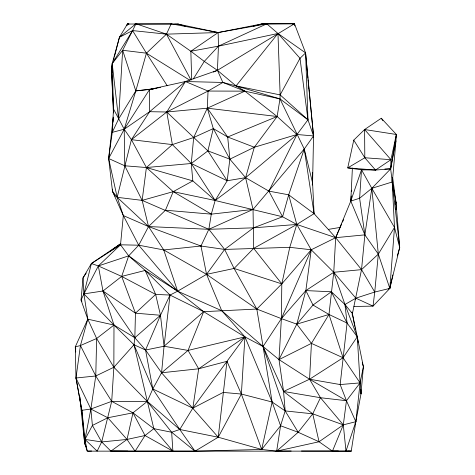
<?xml version="1.0" encoding="UTF-8"?>
<svg xmlns="http://www.w3.org/2000/svg" width="475" height="475" viewBox="0 0 475 475"><rect width="100%" height="100%" fill="white"/><g stroke="black" fill="none" stroke-linecap="round" stroke-linejoin="round"><path stroke-width="0.71" d="M395.996 209.76L396.008 202.368L392.623 177.365M113.258 117.129L108.644 158.496L117.177 197.315L123.322 215.573L120.519 244.797L98.331 265.941L102.974 291.003L113.988 325.054L113.857 367.264L111.702 401.345L101.674 441.952L97.143 451.143L84.966 439.393L81.878 410.305L75.982 377.999L75.293 346.851L87.792 319.17L83.903 293.894L83.024 277.869L91.396 263.53L120.68 243.705M86.218 273.06L83.024 277.869L81.047 300.075L87.792 319.17L96.657 338.491L95.766 375.98L90.873 409.022L92.399 425.44L101.674 441.952L110.918 451.143L195.011 451.179L261.683 449.451L276.658 451.143L280.577 425.748L285.166 410.923L283.569 391.459L279.003 359.605L281.372 318.624L281.806 283.884L289.774 247.321L296.798 224.455L288.687 194.821L304.249 149.007L313.542 135.933L305.585 52.921L294.458 23.75L261.921 23.904L218.167 32.543L166.458 34.153L132.59 30.59L119.445 37.252L112.195 63.591L111.417 68.406L113.4 112.735M353.94 306.47L373.041 306.126L374.739 292.042L361.528 269.634L335.683 237.678L314.076 213.655L312.592 182.881L313.542 135.933L308.049 79.717M313.221 137.358L313.542 135.933L307.966 119.807L279.971 98.895L236.057 85.922L222.876 82.454L208.044 91.046L207.314 108.187L193.681 137.518L191.277 163.495L192.82 180.886L173.221 191.651L165.448 210.229L148.538 226.563L138.724 245.201L128.689 255.847L121.677 276.408L135.458 313.179L134.835 337.761L133.992 344.749L153.811 428.658L172.888 451.143L171.659 432.256L147.292 401.405L113.857 367.264L96.657 338.491L80.429 345.539L75.293 346.851L75.745 352.011M112.836 124.379L112.266 132.353L108.644 158.496L112.492 191.33L117.177 197.315L142.15 200.379L173.221 191.651L215.163 200.492L282.595 216.778L296.798 224.455L311.226 249.779L333.753 272.282L355.84 298.169L373.041 306.126L389.827 288.42L399.707 247.511L390.676 168.845L390.943 159.689L396.387 134.484L381.288 118.233L364.598 129.532L353.762 140.137L347.736 167.883L361.517 169.783L375.541 170.062L390.676 168.845L395.936 141.057L396.387 134.484L364.598 129.532L364.812 157.759L375.541 170.062L390.943 159.689L364.598 129.532M79.794 397.7L84.651 443.288L87.24 451.143L351.227 451.143L355.846 421.699L346.459 400.728L309.569 379.228L279.003 359.605L263.055 346.507L244.934 336.894L203.68 311.677L177.632 291.187L138.724 245.201L123.322 215.573L112.492 191.33L112.575 189.121M312.194 185.048L312.592 182.881L304.249 149.007L279.971 98.895L244.874 91.153L222.876 82.454L217.431 70.324L218.447 46.158L218.167 32.543L178.155 24.094L127.413 24.023L119.445 37.252L114.517 56.371M134.835 23.988L171.202 23.809L218.167 32.543L266.778 23.851L277.97 33.482L280.143 94.899L279.971 98.895L277.139 116.506L254.333 147.244L245.599 177.668L253.038 209.451L253.662 248.354L281.806 283.884L256.815 309.047L203.68 311.677L170.026 295.058L145.184 270.441L128.689 255.847L120.519 244.797L91.396 263.53L83.903 293.894L81.047 300.075L81.955 301.215M79.925 399.172L80.026 396.999M352.397 168.043L350.787 201.091L335.683 237.678L333.753 272.282L328.985 314.468L343.063 357.758L360.098 382.897L360.976 393.989L355.846 421.699L345.978 451.078L332.441 451.143L319.04 441.756L298.175 432.268L280.577 425.748L272.127 402.016L244.934 336.894L221.742 310.709L206.554 274.342L200.967 246.02L208.852 229.306L211.298 214.148L215.163 200.492L227.198 180.743L229.852 159.167L227.685 137.002L207.314 108.187L166.767 112.005L149.649 111.69L124.207 129.236L112.266 132.353L113.483 108.923L112.195 63.591L132.59 30.59L135.987 23.762L166.458 34.153L190.849 51.252L204.274 61.4L217.431 70.324L236.057 85.922L244.874 91.153L277.139 116.506L296.97 134.502L313.542 135.933M347.759 451.018L351.227 451.143L345.978 451.078L343.306 424.858L320.465 397.718L309.569 379.228L311.428 343.378L328.985 314.468L347.071 323.059L357.265 336.793L363.393 366.747L360.976 393.989L360.887 389.583M167.253 85.791L146.425 53.188L132.59 30.59L122.657 50.279L118.584 118.993L112.266 132.353M112.991 122.206L113.299 117.853M388.455 288.907L389.827 288.42L394.493 227.442L392.101 179.77M280.577 425.748L261.683 449.451L218.221 437.226L161.577 372.792L145.552 350.027L134.835 337.761L113.988 325.054L87.792 319.17L80.429 345.539L75.982 377.999L90.873 409.022L84.966 439.393L84.651 443.288L86.082 446.565M351.233 195.997L350.787 201.091L364.871 234.858L378.326 254.119L389.827 288.42L374.739 292.042L355.84 298.169L344.957 304.493L347.071 323.059L340.159 384.554L346.459 400.728L343.306 424.858L332.441 451.143M351.613 191.633L351.738 190.178M397.314 255.877L399.707 247.511L396.008 202.368L392.35 181.943L395.936 141.057L395.141 139.822M374.739 292.042L378.326 254.119L371.83 188.32L361.517 169.783L368.808 169.551M352.135 314.925L361.528 269.634L364.871 234.858L371.83 188.32L390.676 168.845L396.387 134.484M362.271 362.627L363.393 366.747L360.098 382.897L355.846 421.699L355.086 423.736M355.543 420.274L355.846 421.699L343.306 424.858L312.734 413.82L283.569 391.459L263.055 346.507L221.742 310.709L177.632 291.187L128.689 255.847L98.331 265.941L83.903 293.894L113.988 325.054L133.992 344.749L145.552 350.027L164.047 346.239L188.058 350.413L244.934 336.894L226.967 361.315L218.221 437.226L195.011 451.179L171.659 432.256L153.811 428.658L132.988 412.822L111.702 401.345L95.766 375.98L80.429 345.539M112.326 64.867L111.417 68.406L113.483 108.923L124.207 129.236L131.403 139.668L146.407 167.533L142.15 200.379L148.538 226.563L163.732 249.939L177.632 291.187L170.026 295.058L155.646 294.405L121.677 276.408L98.331 265.941L91.396 263.53M392.35 181.943L371.83 188.32L359.611 198.253L350.787 201.091L361.517 169.783L359.611 198.253L364.871 234.858L335.683 237.678L311.226 249.779L305.847 290.587L296.798 324.152L279.003 359.605L311.428 343.378L343.063 357.758L357.265 336.793L352.034 312.069M87.584 320.607L87.792 319.17M171.659 432.256L179.752 429.495L192.814 408.168L198.675 368.778L188.058 350.413L203.68 311.677L164.047 346.239L161.577 372.792L152.79 388.954L147.292 401.405L132.988 412.822L107.795 417.757L92.399 425.44L84.966 439.393L87.24 451.143M389.827 288.42L392.795 274.942M395.515 204.493L396.008 202.368L395.129 201.174M160.479 87.382L149.572 89.46L124.207 129.236L108.644 158.496L124.765 165.787L146.407 167.533L191.277 163.495L207.896 150.872L213.299 128.588L207.314 108.187L244.874 91.153L208.044 91.046L185.416 81.534L149.572 89.46L135.808 90.909L118.584 118.993L112.195 63.591L122.657 50.279L146.425 53.188L189.857 80.251M85.173 441.15L84.651 443.288L81.878 410.305L75.982 377.999L95.766 375.98L113.857 367.264L133.992 344.749L152.79 388.954L179.752 429.495L195.011 451.179M113.602 59.909L114.154 57.79M120.519 244.797L138.724 245.201L163.732 249.939L206.554 274.342L224.633 249.434L253.525 227.828L282.595 216.778L288.687 194.821L268.868 191.122L245.599 177.668L229.852 159.167L213.299 128.588L193.681 137.518L172.366 144.602L146.407 167.533L173.221 191.651L211.298 214.148L253.038 209.451L304.249 149.007L314.076 213.655L296.798 224.455L253.662 248.354L234.092 268.458L206.554 274.342L177.632 291.187L145.184 270.441L121.677 276.408L102.974 291.003L83.903 293.894M112.124 72.04L111.417 68.406L112.165 66.328M111.417 68.406L111.975 67.034M188.058 350.413L161.577 372.792L198.675 368.778L226.967 361.315L241.365 394.054L261.683 449.451L272.127 402.016L263.055 346.507L281.372 318.624L311.226 249.779L289.774 247.321L224.633 249.434L200.967 246.02L148.538 226.563L123.322 215.573M341.632 224.093L335.683 237.678L296.798 224.455L253.525 227.828L208.852 229.306L148.538 226.563L117.177 197.315L131.403 139.668L149.649 111.69L185.416 81.534L217.431 70.324L294.458 23.75L294.85 25.929M342.522 222.057L343.716 219.337M343.306 424.858L319.04 441.756L276.658 451.143L298.175 432.268L285.166 410.923L263.055 346.507L256.815 309.047L234.092 268.458L224.633 249.434L208.852 229.306L142.15 200.379L124.765 165.787L124.207 129.236L135.808 90.909L146.425 53.188L166.458 34.153L171.202 23.809M371.83 188.32L394.493 227.442L378.326 254.119L361.528 269.634L333.753 272.282L344.957 304.493L357.265 336.793L360.098 382.897L346.459 400.728L320.465 397.718L312.734 413.82L298.175 432.268M282.595 216.778L268.868 191.122L296.97 134.502L307.966 119.807L300.01 58.306L277.97 33.482L236.057 85.922L280.143 94.899L300.01 58.306L305.585 52.921L277.97 33.482L218.447 46.158L190.849 51.252L191.68 79.218M355.152 299.363L355.84 298.169M208.044 91.046L166.767 112.005L207.896 150.872L229.852 159.167L254.333 147.244L296.97 134.502L245.599 177.668L215.163 200.492L191.277 163.495L172.366 144.602L131.403 139.668L166.767 112.005L185.416 81.534L222.876 82.454M193.313 78.921L204.274 61.4L218.447 46.158L266.778 23.851M153.811 428.658L145.012 435.539L135.09 451.25L127.021 439.44L107.795 417.757L90.873 409.022L81.878 410.305M145.184 270.441L155.646 294.405L160.467 315.263L164.047 346.239L170.026 295.058L160.467 315.263L145.552 350.027L152.79 388.954L192.814 408.168L226.967 361.315M311.226 249.779L281.806 283.884L234.092 268.458M206.554 274.342L256.815 309.047L281.372 318.624L305.847 290.587L333.753 272.282M135.458 313.179L160.467 315.263L134.835 337.761L102.974 291.003L135.458 313.179L155.646 294.405M119.445 37.252L135.987 23.762M96.657 338.491L113.988 325.054M113.466 249.126L120.852 243.717M110.918 451.143L127.021 439.44L145.012 435.539L172.888 451.143M110.046 251.358L120.745 243.74M198.675 368.778L244.934 336.894L241.365 394.054L218.221 437.226L179.752 429.495L147.292 401.405L111.702 401.345L90.873 409.022M190.849 51.252L218.167 32.543M320.465 397.718L283.569 391.459L309.569 379.228L343.063 357.758M390.943 159.689L364.812 157.759L347.736 167.883L375.541 170.062M192.814 408.168L223.197 392.409L241.365 394.054L272.127 402.016L285.166 410.923L312.734 413.82L319.04 441.756M208.852 229.306L253.038 209.451M213.376 72.081L217.431 70.324M213.299 128.588L227.685 137.002L277.139 116.506L207.314 108.187M176.795 24.623L178.155 24.094L185.238 26.149M253.389 26.244L261.921 23.904L294.458 23.75L292.291 24.023M328.338 229.395L339.975 227.442M191.277 163.495L227.198 180.743L245.599 177.668M153.835 88.896L149.572 89.46L149.649 111.69M153.389 88.783L135.808 90.909L122.657 50.279M154.856 88.611L156.317 88.433M163.732 249.939L200.967 246.02M360.098 382.897L340.159 384.554L309.569 379.228M88.077 451.143L91.598 451.024M384.845 169.035L390.676 168.845M338.348 451.012L301.459 451.012M275.892 451.143L291.181 451.012M174.473 24.094L178.155 24.094M113.252 451.007L127.799 451.143M165.448 210.229L211.298 214.148M84.966 439.393L101.674 441.952L127.021 439.44L132.988 412.822L145.012 435.539M261.921 23.904L263.376 24.183M146.407 167.533L192.82 180.886L215.163 200.492M281.372 318.624L296.798 324.152L311.428 343.378M227.685 137.002L254.333 147.244M288.687 194.821L314.076 213.655M280.143 94.899L307.966 119.807L305.585 52.921L307.919 78.268M207.896 150.872L227.198 180.743M381.288 118.233L382.874 120.698M353.762 140.137L364.812 157.759M166.458 34.153L191.057 80.133M112.492 191.33L115.253 196.49M347.071 323.059L331.336 291.781L305.847 290.587L313.001 305.039L328.985 314.468L296.798 324.152L313.001 305.039L331.336 291.781L344.957 304.493L352.296 313.452L354.754 326.367M394.493 227.442L399.707 247.511M75.293 346.851L75.798 348.977M355.027 327.803L355.3 329.24M166.767 112.005L172.366 144.602M357.265 336.793L358.209 342.641M308.251 81.89L308.4 84.105M308.501 85.577L308.697 88.528M312.508 172.562L312.592 182.881M113.483 108.923L113.495 112.943M127.413 24.023L126.938 25.412L127.413 24.023L128.897 24.017L127.413 24.023"/></g></svg>
